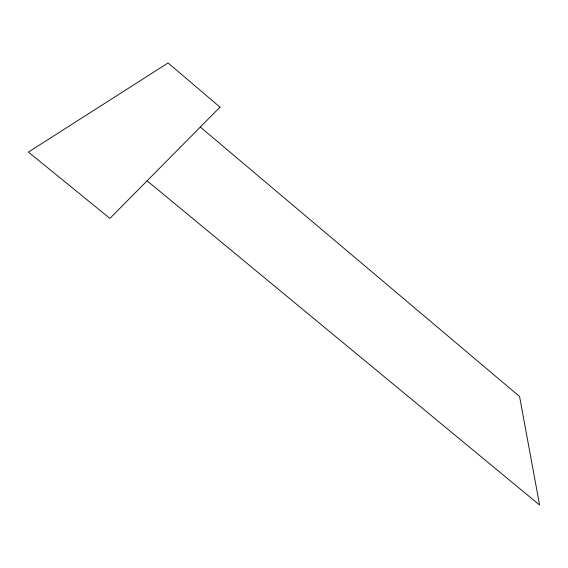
<?xml version="1.0" encoding="UTF-8"?>
<svg xmlns="http://www.w3.org/2000/svg" width="568" height="568" viewBox="0 0 568 568"><rect width="100%" height="100%" fill="white"/><g stroke="black" fill="none" stroke-linecap="round" stroke-linejoin="round"><path stroke-width="0.85" d="M147.112 180.816L539.6 505.03L519.571 396.485L200.319 127.047M220.008 107.153L109.915 218.403L28.4 152.075L168.078 62.97L220.008 107.153"/></g></svg>
